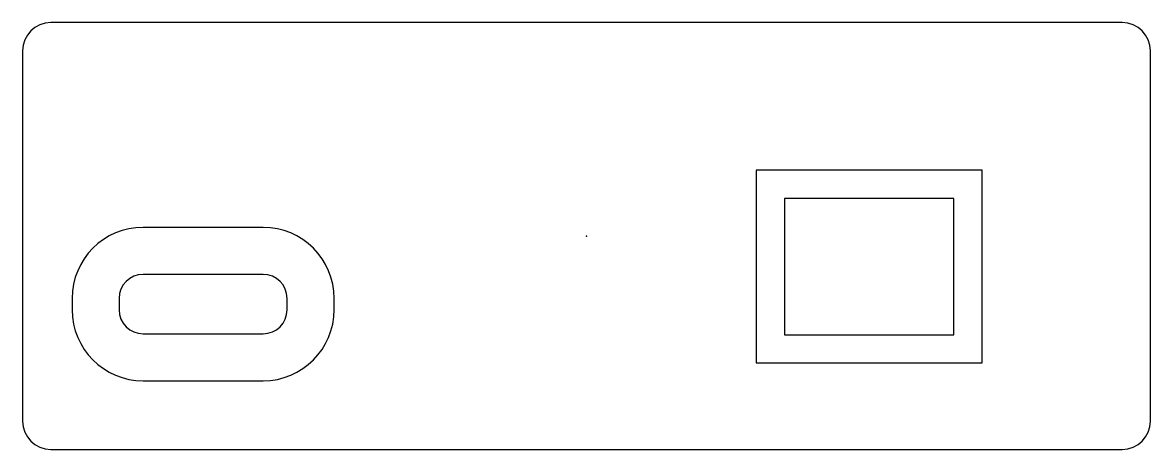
# Model space of a CAD drawing. Header units: millimetres. Extents: x -30 to 30, y -11.4 to 11.4.
import ezdxf

# ---------------------------------------------------------------- set-up
doc = ezdxf.new("R2010")
doc.units = ezdxf.units.MM
doc.layers.get('0').update_dxf_attribs({"linetype": 'CONTINUOUS'})

msp = doc.modelspace()

# ---------------------------------------------------------------- linework, layer by layer
for p, q in [((-20.394374, 0.46), (-23.584374, 0.46)), ((-17.204374, 0.46), (-20.394374, 0.46)), ((-20.394374, -2.04), (-23.584374, -2.04)), ((-17.204374, -2.04), (-20.394374, -2.04)), ((-27.364374, -3.32), (-27.364374, -3.92)), ((-24.864374, -3.32), (-24.864374, -3.92)), ((-15.924374, -3.92), (-15.924374, -3.32)), ((-13.424374, -3.92), (-13.424374, -3.32)), ((-23.584374, -5.2), (-20.394374, -5.2)), ((-20.394374, -5.2), (-17.204374, -5.2)), ((-23.584374, -7.7), (-20.394374, -7.7)), ((-20.394374, -7.7), (-17.204374, -7.7))]:
    msp.add_line(p, q)
msp.add_lwpolyline([(-28.5, 11.35, 0.414213562), (-30, 9.85), (-30, -9.85, 0.414213562), (-28.5, -11.35), (28.5, -11.35, 0.414213562), (30, -9.85), (30, 9.85, 0.414213562), (28.5, 11.35)], format="xyb", close=True)
for points in [[(9.032432, -6.75), (21.042432, -6.75), (21.042432, 3.5), (9.032432, 3.5)], [(10.532432, 2), (10.532432, -5.25), (19.542432, -5.25), (19.542432, 2)]]:
    msp.add_lwpolyline(points, close=True)
for centre, radius, start, end in [((-23.584374, -3.32), 3.78, 90, 180), ((-17.204374, -3.32), 3.78, 0, 90), ((-23.584374, -3.32), 1.28, 90, 180), ((-17.204374, -3.32), 1.28, 0, 90), ((-23.584374, -3.92), 3.78, 180, 270), ((-23.584374, -3.92), 1.28, 180, 270), ((-17.204374, -3.92), 3.78, -90, 0), ((-17.204374, -3.92), 1.28, -90, 0)]:
    msp.add_arc(centre, radius, start, end)
msp.add_point((0, 0))

doc.saveas('drawing.dxf')
